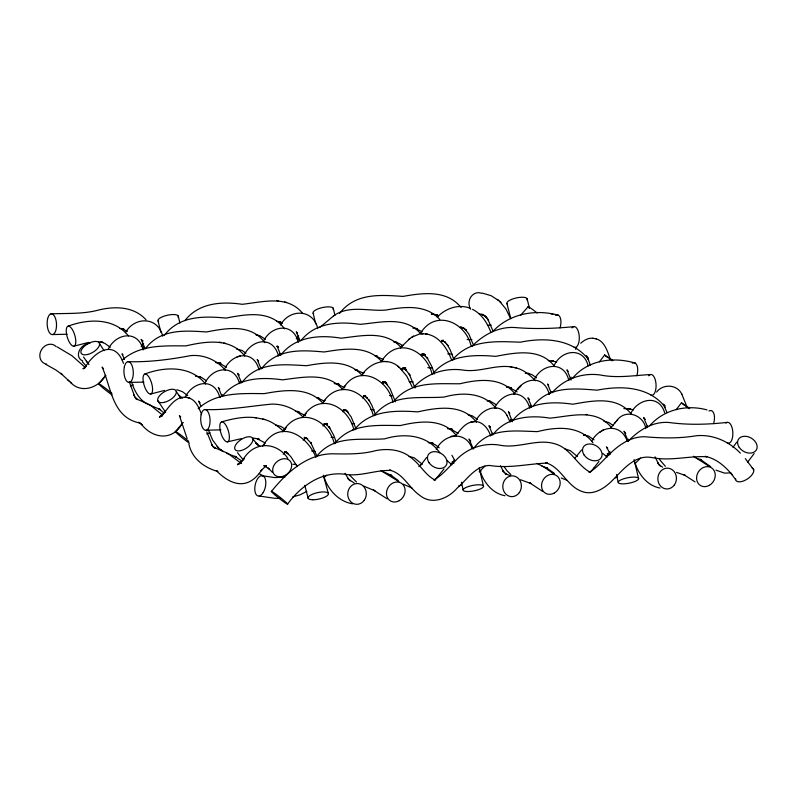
<?xml version="1.0" encoding="UTF-8"?>
<svg xmlns="http://www.w3.org/2000/svg" width="797" height="797" viewBox="0 0 797 797"><rect width="100%" height="100%" fill="white"/><g stroke="black" fill="none" stroke-linecap="round" stroke-linejoin="round"><path stroke-width="1.2" d="M426.644 457.448L420.946 464.9L422.101 463.605L418.863 466.574M444.019 468.955L434.793 480.312M736.757 442.106L732.981 447.376M754.131 453.603L747.596 462.19M581.621 449.897L574.816 458.255M598.995 461.413L591.025 471.545L592.181 470.24M141.208 346.416L143.59 343.338M296.275 338.735L298.646 335.667M612.953 360.453L604.674 354.954L599.374 361.848M689.734 408.293L681.445 402.804L676.155 409.698M185.103 397.245C193.143 381.205 214.154 377.111 219.803 397.245M205.397 382.43C212.978 366.769 234.906 364.189 239.479 383.616M224.435 369.141C232.485 352.623 254.153 349.684 259.025 369.947M243.912 355.303C251.922 339.313 272.225 335.487 278.253 354.944M240.086 382.899L241.322 381.335M514.015 394.256C522.234 377.748 543.654 373.464 549.282 394.286M534.398 379.362C541.91 363.701 563.977 360.374 568.719 380.079M530.154 407.377L531.629 405.543M630.676 413.573C637.839 398.749 659.079 393.758 664.648 412.766M108.292 349.066C116.023 333.016 138.389 329.579 143.111 349.923M263.408 341.315C271.219 325.156 293.615 322.058 298.267 342.411M456.053 435.122C460.507 429.812 464.99 423.008 472.372 421.882M475.689 421.065C481.288 408.991 499.689 401.369 507.111 415.596M494.459 408.154C502.887 391.247 524.247 387.501 529.776 408.203M554.333 365.036C561.815 349.714 583.394 346.775 588.196 365.873M510.558 421.334L512.102 419.391M569.118 379.85L571.25 377.19M610.771 427.949L615.543 422.161M220.082 397.364L222.313 394.585M436.208 449.349C444.029 434.026 465.289 429.932 472.153 448.482M454.489 459.809L450.843 464.272M626.91 441.07L628.365 439.247M105.563 375.377C98.679 387.91 80.945 394.067 70.345 382.211M549.113 394.266L551.315 391.526M591.663 441.269C599.344 426.495 619.677 422.31 626.781 439.964M609.954 451.71L606.298 456.243M575.424 349.235L576.61 347.771M490.394 435.959L492.596 433.229M646.098 427.561L647.582 425.737M259.314 369.31L260.808 367.467M278.083 356.219L280.305 353.499M175.509 431.516L183.29 422.41M528.212 306.676L520.461 315.423M125.408 332.718C134.444 316.279 158.085 316.419 162.708 336.234M280.474 325.037C289.52 308.608 313.141 308.748 317.794 328.543M181.905 423.974C171.983 441.648 152.018 438.33 141.089 423.835L142.394 424.99L138.598 422.261L140.182 423.097C112.218 417.688 111.57 388.368 102.136 367.068L103.331 368.622M98.728 383.666L105.772 375.347M271.488 491.331C286.422 472.87 306.466 454.4 331.582 453.802C346.396 454.001 361.32 454.549 375.795 450.614C388.438 448.103 402.754 449.727 412.507 458.893C420.617 465.249 425.688 475.45 435.082 480.053C432.592 479.625 433.409 479.933 435.032 479.296C442.903 474.633 448.532 467.082 455.236 461.015C466.394 448.492 483.301 442.255 499.878 445.184C518.419 448.98 536.839 438.171 555.16 443.879C570.602 448.273 576.968 465.318 590.418 472.392C587.499 472.053 589.272 472.123 590.726 471.356C597.122 467.411 601.924 461.463 607.334 456.352C617.127 446.131 629.54 436.686 644.355 436.726C661.749 438.25 679.114 438.619 696.419 435.72C712.926 434.206 729.026 441.408 740.393 453.174M287.498 504.212C301.276 485.273 323.094 470.091 347.532 474.643C362.386 476.068 376.612 469.782 391.347 470.469L389.474 470.11C403.093 473.079 408.991 488.023 419.86 495.425C431.825 505.378 448.113 498.683 457.099 488.153C466.922 479.834 475.261 465.657 489.667 465.458C509.094 468.686 528.162 463.794 547.4 463.057L545.517 462.698C560.789 466.833 566.358 485.224 580.874 491.052C593.167 496.451 605.322 487.933 613.491 479.306C623.862 468.825 635.488 454.24 652.245 457.617C670.516 461.343 688.708 455.745 706.959 456.741L705.076 456.382C716.174 458.434 725.061 466.295 732.054 474.723L730.879 473.169L735.661 479.724M286.213 427.71L282.885 431.486C298.327 405.912 327.447 418.276 334.272 443.242M303.109 416.901C318.77 391.646 347.781 405.304 353.958 429.912M322.665 403.033C338.077 378.177 366.919 390.889 373.285 415.416M361.589 375.507C369.26 362.884 387.631 355.851 399.257 367.437M244.241 458.385L240.913 462.13L244.241 458.385L243.105 459.67C253.436 441.249 276.25 441.159 287.837 458.355M304.962 414.789L306.108 413.494M324.249 401.24L325.385 399.945M344.354 386.774C359.108 364.319 387.232 378.944 392.562 400.722M362.994 373.913L364.129 372.617M381.773 360.852C397.623 336.125 426.056 350.052 432.203 374.321M401.628 346.575L409.887 338.546M519.823 387.242L520.979 385.937M517.691 389.673L518.817 388.398M616.46 421.145C624.748 408.363 643.548 414.46 645.869 428.567M593.406 468.855L594.532 467.58M341.863 389.584L345.5 385.479M381.365 361.32L382.919 359.567M400.383 347.96L402.774 345.28M614.417 423.446L617.625 419.83M282.606 431.785L284.021 430.201M262.552 446.121L264.046 444.457L262.91 445.742C279.139 418.923 306.556 433.937 315.951 457.408M420.746 332.977C435.351 309.087 465.318 321.978 470.977 345.48M484.865 466.145L479.166 471.834L481.099 471.057M656.618 392.064C663.004 383.536 677.33 384.303 681.883 394.276M634.85 463.744L640.519 458.086M280.484 355.432C294.92 336.503 319.358 334.531 341.046 338.197C361.161 336.005 385.618 329.848 401.04 347.512M242.059 460.825L237.496 464.751L240.684 463.047L238.074 463.744L239.847 463.465M283.204 454.21L286.422 451.54L284.738 452.198L286.282 451.68L284.429 451.57L288.345 453.931L287.04 452.776L290.865 456.721L297.281 466.653M492.576 435.042C506.294 417.18 529.268 414.729 549.93 418.146C570.861 416.243 596.425 407.845 611.688 427.999M512.282 421.065C526.757 402.067 551.195 401.08 572.744 404.209C592.31 400.871 616.788 395.551 631.124 413.892M222.353 396.368C236.819 377.639 261.187 376.861 282.546 379.85C302.77 377.34 327.408 371.671 342.74 389.564M339.452 313.53C355.273 292.758 380.079 294.85 402.983 296.404C422.838 292.927 446.709 289.62 461.104 307.512M300.997 340.648C315.253 322.277 339.094 321.39 360.154 324.319C380.607 322.646 405.115 315.562 420.696 333.714M320.015 327.288L333.863 315.672M474.016 447.944C489.926 427.122 514.842 431.117 537.527 431.615C556.396 426.724 579.967 425.16 593.028 442.863M164.242 335.447C179.375 315.552 203.683 316.01 226.089 318.073C246.044 314.287 270.532 309.605 284.569 328.832M241.889 382.55C258.039 361.41 283.314 364.438 306.556 365.713C325.355 362.246 348.279 359.308 362.316 375.666M533.442 405.703C549.103 385.668 574.946 388.478 597.202 390.171C620.993 385.439 648.808 386.276 665.246 407.147M303.159 440.054L306.287 437.543L304.603 438.211L306.168 437.663L304.334 437.663L307.702 438.748L306.128 437.922L311.488 443.66L310.661 442.405L316.449 455.007M649.685 425.777C663.762 409.469 686.685 404.288 707.059 409.917M437.284 317.126C445.423 308.429 458.554 303.717 470.031 308.22M627.996 441.498C638.586 430.161 652.992 421.155 669.091 422.5C688.439 425.15 707.925 424.562 727.302 422.37M261.675 368.503C277.286 348.369 301.545 349.983 324.12 351.985C343.457 348.897 367.018 344.752 381.703 361.579M552.152 392.712C564.824 377.977 584.689 371.641 603.618 375.576C619.219 377.987 634.91 375.417 650.521 374.53M145.642 348.339C160.635 328.723 184.685 330.536 206.513 331.95C226.428 328.165 250.886 323.482 264.863 342.65M185.053 320.404C198.911 302.75 221.775 301.296 242.188 304.295C262.691 302.133 287.558 294.482 302.83 313.59M324.02 477.652L326.621 475.241M334.601 443.76C351.148 422.729 376.921 425.478 400.483 425.518C419.461 421.055 442.973 417.977 456.512 435.74M432.243 374.431C447.844 355.054 473.079 354.336 495.724 356.369C515.35 352.613 539.987 347.751 554.323 366.122M362.396 397.942L365.434 395.461L363.93 396.498L365.564 395.651L363.801 396.139L365.494 396.069L363.811 395.979L365.554 396.288L363.85 395.84L367.556 398.221L366.271 397.085L369.649 401.1L368.802 399.825L371.88 405.354L375.477 414.649M373.952 415.685C392.672 392.742 418.246 398.898 444.198 397.055C461.941 391.985 483.799 392.313 496.053 408.383M572.605 378.177C587.907 359.845 613.371 356.538 635.239 363.093M392.921 402.326C410.286 380.727 435.57 383.945 459.929 383.765C478.509 379.292 501.502 376.742 514.882 393.748M452.547 359.935C469.373 339.253 496.541 341.325 520.331 342.202C544.162 337.31 571.937 338.655 588.435 359.317M342.909 411.76L345.699 409.658L344.015 410.325L345.768 409.887M316.539 456.432C334.202 434.405 360.344 440.572 384.732 438.848C404.009 432.831 427.421 434.773 439.795 452.746M354.914 429.085C370.525 410.086 395.551 410.365 417.797 411.87C437.533 407.506 462.31 403.521 476.387 422.231M471.954 346.297C483.281 334.84 498.394 326.401 514.982 327.537C534.568 329.211 554.194 328.583 573.74 326.68M413.782 387.242C426.604 373.195 445.772 367.228 464.422 370.266C480.442 372.249 495.943 364.299 511.873 367.018M492.695 331.602C509.313 313.57 535.454 308.897 558.468 315.243M322.875 426.016L326.451 423.406M266.278 465.518L260.749 470.967L261.884 469.682C248.534 490.275 231.688 486.09 216.356 470.688L217.94 471.515C204.311 467.709 191.938 458.703 188.869 443.979M382.331 383.666L384.214 382.112L385.728 382.939L384.034 382.152L382.52 382.43L384.423 382.092L382.729 383.138L384.214 382.112L385.868 383.257L384.543 382.082L387.531 384.732L386.256 383.606L390.112 388.797L395.392 401.778M580.734 343.218C584.042 340.249 588.565 337.529 593.187 338.307M401.818 369.838L405.085 367.746L401.638 368.692L405.822 368.025M441.249 341.664L443.381 340.309L441.697 340.977L443.401 340.458L441.638 340.737L443.391 340.618L441.717 340.528L443.53 340.807L441.827 340.349L445.742 342.7L444.447 341.564L447.934 345.619L447.087 344.334L450.245 349.983L453.951 359.626M198.184 408.751C216.256 392.034 241.411 393.479 264.166 393.628C284.011 390.042 308.369 386.366 323.303 403.671M421.543 355.671L423.934 354.017M412.069 337.051L419.521 333.993L422.968 333.794M599.493 432.492L600.958 431.476M601.954 430.788L603.468 429.742M408.423 339.562L413.593 336.005M122.22 360.164C139.854 344.414 164.052 345.858 186 345.888C205.746 341.246 230.602 337.599 244.779 356.07M264.793 466.544L266.288 465.617M306.865 491.36L300.23 494.738L292.619 496.999M352.214 430.3L352.762 429.981M333.405 315.941C348.887 304.763 368.104 311.408 385.509 310.113C403.92 306.885 425.817 303.916 439.814 319.497M615.394 477.871L617.545 476.885M84.641 368.144L82.938 368.812L86.156 366.241L85 367.547C94.574 351.387 114.748 338.436 123.485 363.432M423.327 354.436L421.653 355.093L424.402 354.217L420.955 354.406L425.439 354.655L422.061 354.107L424.911 355.243L423.337 354.416L427.67 358.511L426.793 357.195L431.795 366.461L434.495 373.913M206.712 433.937L210.109 432.641M264.604 466.285L266.019 465.767M130.359 385.887L133.318 384.871M237.038 356.897L240.345 355.821M458.494 486.05L461.403 485.124M68.114 326.162C88.098 318.7 113.841 317.664 128.476 335.945M73.942 346.167A10.421 3.885 73.2 0 0 72.856 330.416A10.421 3.885 73.2 0 0 66.281 331.921A10.421 3.885 73.2 0 0 73.942 346.167L88.706 342.401M144.885 374.012C164.969 366.391 191.021 365.564 205.576 384.084M150.723 394.017A10.421 3.885 73.2 0 0 149.637 378.256A10.421 3.885 73.2 0 0 143.061 379.77A10.421 3.885 73.2 0 0 150.723 394.017L164.6 390.41M227.504 441.867A10.421 3.885 73.2 0 0 226.418 426.106A10.421 3.885 73.2 0 0 219.842 427.62A10.421 3.885 73.2 0 0 227.504 441.867L241.182 438.669M221.666 421.862C232.883 418.644 244.729 416.114 256.405 417.837M324.758 424.074L327.338 423.556L323.891 423.755L326.531 424.134L324.827 423.675L327.487 424.921L325.923 424.094L329.878 428.019L329.002 426.714L333.714 435.272L336.394 442.455M162 415.795L160.227 416.074L162.588 415.516L159.4 417.229L163.943 413.155L162.807 414.45C169.123 407.078 176.097 394.804 187.604 397.603M473.109 421.772C481.239 420.208 487.674 427.63 490.175 434.574M451.062 436.308L452.816 436.029M453.772 435.869L455.545 435.59M730.779 472.88L724.632 473.139L715.965 470.16M470.619 422.161L474.882 421.493M284.888 477.214L274.706 477.582L261.436 475.61M264.255 466.046L265.68 465.896L263.837 465.568L269.496 469.194L268.2 468.048L272.225 472.153M50.968 313.849C66.221 313.201 81.692 314.167 96.666 310.531C113.373 306.028 133.547 305.839 146.03 319.786M52.702 334.561L67.137 334.242M127.749 361.689C148.929 362.266 169.831 359.586 190.553 355.631C203.803 354.376 217.033 360.015 225.402 370.356M129.483 382.411L143.918 382.092M204.53 409.538C227.195 410.405 249.421 406.201 271.827 404.099C283.244 403.93 294.432 408.433 302.521 416.512M206.254 430.26L220.899 429.832M471.904 339.652L467.142 339.492M487.485 325.246L491.211 325.206M525.253 373.394L529.547 373.634L527.664 373.275L532.007 374.66L536.52 377.838M586.034 414.51L587 414.51M583.444 435.182L585.466 435.182L583.623 434.823M623.852 408.592L630.178 408.891L628.305 408.532L633.495 409.917M280.584 498.354L274.606 498.294L259.155 496.013M431.326 314.187L437.653 315.014L431.735 313.859M548.216 360.662L553.327 361.021L551.434 360.662L556.665 362.087M460.058 327.298L462.031 327.328L460.357 327.248L464.392 328.513L462.808 327.687L466.355 330.287L465.069 329.151L468.855 334.102L473.039 344.145M452.278 354.167L447.784 353.818M351.487 423.536L354.565 423.615M413.165 381.932L409.17 381.673M236.619 349.056L242.019 350.421L245.974 353.201M425.588 333.943C439.097 335.447 447.416 348.717 451.74 360.354M383.018 361.37L384.702 361.449M385.549 361.489L387.222 361.579M404.049 368.304L402.375 368.214L405.683 369.3L404.109 368.473L406.58 370.356L405.284 369.22L409.997 375.267L409.21 374.072L414.998 387.95M344.872 409.957L343.198 409.867L346.914 410.913L345.34 410.096L348.07 412.208L346.785 411.073L351.148 416.891L356.03 428.856M421.284 333.704L427.252 334.033M447.436 428.716L452.427 429.314L450.494 428.945L458.126 433.369M292.888 464.272L296.494 464.492M215.718 362.615L220.799 363.243L218.866 362.874L226.567 367.287M506.374 387.103L511.345 387.74L509.403 387.362L517.153 391.905M195.484 376.264L200.625 376.901L198.702 376.523L202.059 377.798L206.353 380.717M334.202 383.626L339.133 384.244L337.201 383.875L344.732 387.86M393.818 342.132L396.876 342.371L394.973 342.013L399.546 343.656L402.624 345.709M603.917 421.344L608.858 422.53L613.341 425.648M409.04 456.512L414.061 457.727L422.061 464.033M487.156 400.971L490.324 401.289L488.431 400.921L491.032 401.618L496.172 404.677M370.615 409.489L374.152 409.847M427.85 367.636L432.602 368.154M311.617 450.982L315.164 451.361M468.238 414.878L472.073 415.745L477.513 419.371M354.904 369.798L357.395 370.077L355.502 369.718L362.774 372.857M565.083 448.98L570.194 450.584L577.486 456.571M275.573 424.96L280.982 426.475L285.495 429.364M428.248 442.614L433.16 443.281L431.217 442.913L435.471 444.905L439.187 447.794M412.886 328.065L417.339 328.683L415.406 328.304L422.071 331.781M375.018 355.95L377.439 356.289L375.536 355.92L382.789 359.298M98.3 341.694L102.843 342.341L100.92 341.973L104.885 343.427L110.315 347.283M295.797 411.282L299.054 411.75L297.132 411.382L305.52 415.675M119.68 328.444L123.943 329.071L122.011 328.703L127.45 331.373M331.094 437.164L333.425 437.513M316.509 397.603L318.9 397.962L316.997 397.603L324.399 401.2M389.494 395.511L391.825 395.89M176.854 389.693L182.423 391.686L187.684 395.611M595.847 338.785C604.375 340.837 607.444 351.138 609.934 358.212M592.759 338.227L596.266 338.864M276.579 321.241L280.823 322.028L278.85 321.649L282.357 323.363M217.591 362.635L220.799 363.243M550.936 313.809L552.819 314.167M514.364 367.517C522.782 369.021 529.656 374.739 535.405 380.757M255.986 334.84L257.839 335.198M507.121 386.924L508.984 387.272M219.324 342.162L221.187 342.521M223.698 342.989L225.631 343.358M216.525 362.436L218.378 362.794M253.127 437.991L259.294 439.187L257.341 438.808L265.461 443.122M276.728 300.539L278.561 300.897M284.609 302.043L286.581 302.422M262.731 419.083C270.89 420.726 277.884 425.887 283.782 431.556M510.01 366.66L516.307 367.885M254.552 417.489L264.684 419.461M482.155 293.067L491.131 295.697L498.753 300.599M478.957 313.659L483.301 315.004L481.707 314.167L485.323 316.379L483.998 315.213L486.947 317.824L485.672 316.698L488.571 320.324L487.744 319.089L492.974 330.994M257.013 335.089L260.081 335.816L265.491 339.333M352.613 503.824C338.795 501.582 328.364 490.125 324.07 477.244M584.829 435.122L588.425 436.019L594.064 439.884M188.441 397.833C195.404 399.606 198.762 407.038 201.043 413.195M659.996 488.033C647.154 485.722 638.487 474.205 634.83 462.35M185.88 397.155L190.114 398.271M504.979 495.724C492.237 493.443 483.56 482.115 479.884 470.36M411.91 488.013L403.352 484.207M510.17 475.64L505.049 473.657L506.623 474.484L502.807 470.718L503.654 471.993L500.496 465.787M676.514 472.362L685.44 475.5L683.846 474.663L695.074 481.916M566.826 480.232L561.277 478.011M142.205 340.628L143.151 340.927M520.561 479.754L531.071 483.55L529.487 482.713L542.448 491.281M604.674 354.954L605.63 355.96M681.445 402.804L684.543 405.474M696.279 458.136L701.699 460.108L700.095 459.271L710.735 466.743M541.96 466.056L547.629 468.297L546.045 467.46L554.294 473.368M226.687 453.373L236.51 457.099L234.916 456.263L241.222 460.676M363.761 486.11L374.979 490.813L373.394 489.986L387.222 498.872M381.952 471.157L391.785 475.56L390.201 474.723L398.131 480.412M537.058 463.376L543.614 466.853L554.184 474.056M148.929 404.786L160.267 409.509L158.693 408.682L163.684 412.677M662.626 467.181L659.039 464.8L660.334 465.936L657.764 462.888L658.601 464.153L655.044 456.82M435.69 314.626L438.549 316.001M380.956 470.628L398.918 481.627M568.201 371.442L566.946 369.818L571.08 380.059M472.511 309.356C481.717 313.888 487.425 323.134 490.922 332.439M693.41 456.263L709.3 466.404M257.282 443.869L255.707 443.042L259.912 446.041M147.893 404.298C139.575 400.243 134.832 391.616 131.923 383.218M354.147 482.952L349.036 479.645L350.331 480.79L347.791 478.09L348.678 479.435L345.061 473.298M57.374 347.014L72.029 355.791L85.508 367.676M45.987 364.448L55.69 369.878L62.056 374.46L60.751 373.315L71.67 383.377M220.46 449.508L223.449 451.61M259.304 473.657L263.359 476.068M241.491 463.605L227.773 453.264L213.915 447.436L215.509 448.273L212.978 446.579L214.283 447.725L211.623 444.686L212.46 445.941L206.792 431.825M665.116 405.723L663.363 404.139L667.009 412.667M548.685 385.34L547.579 384.005L551.036 392.433M239.339 375.128L237.536 373.335L241.441 382.48M490.553 427.331L488.94 425.698L492.157 433.379M606.726 447.456L607.693 448.093L606.397 446.948L610.402 454.17M122.927 354.715L122.051 353.788L124.471 359.447M178.428 394.894L182.623 398.261M688.12 408.104L688.957 408.712M611.339 360.254L612.186 360.862M278.014 347.044L278.432 347.343L277.167 346.237L280.614 354.954M587.937 357.614L586.333 355.701L588.405 359.696M607.055 457.04L602.831 453.433M509.841 413.274L508.426 411.73L512.411 421.723M685.828 406.43L686.546 406.958M609.047 358.58L609.765 359.108M296.633 332.419L297.45 333.026L296.255 331.811L299.811 340.01M141.567 340.09L142.374 340.698L141.119 339.402L144.715 347.681M258.567 360.981L257.192 359.497L261.107 368.951M607.175 357.166L607.772 357.624M606.089 356.329L606.607 356.737M451.879 464.82L446.619 460.118M451.929 455.266L454.898 460.746M161.851 414.56L149.936 404.796L135.968 398.759L137.532 399.576L135.012 397.504L136.267 398.61L133.796 395.023L134.554 396.159L129.263 381.703M625.755 433.339L623.991 431.237L628.175 440.99M356.488 482.006L349.863 475.43M470.708 441.04L469.005 439.027L472.9 448.034M645.321 419.461L643.617 417.469L647.682 427.112M208.406 429.912L212.66 440.153L218.318 447.615M180.74 416.891L179.405 415.616L187.106 438.549M499.699 301.445L505.956 309.027L510.648 318.73M665.336 466.315L659.368 459.291M529.387 399.367L527.923 397.763L531.669 406.918M400.293 368.353L406.749 376.144L412.208 387.033M510.937 474.584L507.131 470.917L503.963 466.444M219.763 389.006L218.328 387.491L221.785 395.95M200.077 402.784L198.573 401.1L200.884 405.982M217.063 446.519L221.815 450.694M67.606 379.79L68.891 380.936M397.932 366.271L401.568 369.479M497.428 299.433L500.974 302.571M587.22 357.026L587.788 357.594M626.85 439.595L628.295 440.98M452.268 461.583L453.971 463.236M86.335 366.102L82.4 361.908M530.174 405.444L531.599 406.849M471.814 447.645L473.239 449.07M240.096 381.374L241.501 382.789M300.011 340.847L296.763 337.45M510.618 419.411L512.242 421.085M607.284 453.513L608.938 455.226M141.846 345.529L145.104 348.937M745.295 458.644L753.713 469.712M258.856 446.41L252.808 438.818M243.205 459.819L237.496 452.746M165.696 412.398L157.726 400.582M83.536 356.976L87.501 362.675M86.355 361.151L88.965 364.618M104.098 350.69L99.495 343.527M176.276 391.377L180.879 398.54M506.932 415.257L510.18 422.111M681.714 393.947L687.094 407.157M588.206 359.148L590.318 365.126M323.333 475.171L328.314 493.293M304.783 485.373L308.2 498.404M510.708 318.312L506.972 303.707M634.123 459.58L638.626 478.778A10.421 2.799 -10.9 0 1 622.885 483.859A10.421 2.799 -10.9 0 1 623.643 478.798A10.421 2.799 -10.9 0 1 638.626 478.778M479.196 467.789L483.56 486.469A10.421 2.799 -10.9 0 1 467.829 491.54A10.421 2.799 -10.9 0 1 468.586 486.479A10.421 2.799 -10.9 0 1 483.56 486.469M179.913 323.084L178.189 315.891M160.855 332.249L158.075 320.992M529.417 308.17L527.076 298.596M334.989 315.423L333.246 308.2M315.742 323.901L313.141 313.311M616.519 474.504L618.143 482.175M461.463 482.225L463.087 489.866M529.009 307.901A10.421 0.687 38.2 0 1 529.427 307.323A10.421 0.687 38.2 0 1 537.198 313.002M555.449 315.273A10.421 5.19 -77.9 0 1 560.291 317.794A10.421 5.19 -77.9 0 1 560.022 327.946M571.977 327.936A10.421 4.672 87.2 0 1 579.16 335.398A10.421 4.672 87.2 0 1 574.129 347.263M111.998 394.884A10.421 0.687 38.2 0 1 100.781 386.067A10.421 0.687 38.2 0 1 100.731 384.821A10.421 0.687 38.2 0 1 111.939 393.489M632.23 363.123A10.421 5.19 -77.9 0 1 637.072 365.644A10.421 5.19 -77.9 0 1 636.803 375.795M648.758 375.785A10.421 4.672 87.2 0 1 655.941 383.247A10.421 4.672 87.2 0 1 650.91 395.113M189.357 443.132A10.421 0.687 38.2 0 1 177.94 434.245A10.421 0.687 38.2 0 1 177.342 432.552A10.421 0.687 38.2 0 1 188.72 441.339M709.001 410.973A10.421 5.19 -77.9 0 1 713.843 413.484A10.421 5.19 -77.9 0 1 713.574 423.645M725.957 423.157A10.421 4.672 87.2 0 1 732.812 432.094A10.421 4.672 87.2 0 1 727.272 442.743M752.119 467.969A10.421 5.051 -33.4 0 1 747.247 479.077A10.421 5.051 -33.4 0 1 735.561 478.598M507.53 304.255A10.421 3.288 -12.4 0 1 516.297 297.948A10.421 3.288 -12.4 0 1 526.956 299.961M470.658 309.256A10.421 9.295 -84.6 0 1 470.868 296.932A10.421 9.295 -84.6 0 1 481.438 293.216M313.699 313.859A10.421 3.288 -12.4 0 1 322.466 307.552A10.421 3.288 -12.4 0 1 333.126 309.565M158.633 321.54A10.421 3.288 -12.4 0 1 167.4 315.233A10.421 3.288 -12.4 0 1 178.06 317.246M82.719 360.902A10.421 8 -39.7 0 1 79.132 351.078A10.421 8 -39.7 0 1 89.872 343.248M46.605 364.149A10.421 8.897 -58.1 0 1 41.305 350.032A10.421 8.897 -58.1 0 1 56.298 346.755M385.718 382.261L382.401 382.092L385.718 382.261M385.728 382.61L384.054 382.171L385.728 382.61M305.988 437.822L304.285 437.374L306.028 437.902M490.175 427.082L489.448 426.525L490.145 427.102M277.974 347.382L277.167 346.237L277.974 347.382M47.581 318.989A10.421 4.672 87.2 0 0 52.243 334.61A10.421 4.672 87.2 0 0 55.68 319.009A10.421 4.672 87.2 0 0 47.581 318.989M87.56 354.496A10.421 4.941 -29.9 0 0 99.326 343.069A10.421 4.941 -29.9 0 0 83.775 346.815A10.421 4.941 -29.9 0 0 87.56 354.496M124.362 366.839A10.421 4.672 87.2 0 0 129.024 382.46A10.421 4.672 87.2 0 0 132.461 366.859A10.421 4.672 87.2 0 0 124.362 366.839M164.341 402.346A10.421 4.941 -29.9 0 0 176.107 390.919A10.421 4.941 -29.9 0 0 160.556 394.664A10.421 4.941 -29.9 0 0 164.341 402.346M201.143 414.689A10.421 4.672 87.2 0 0 205.805 430.31A10.421 4.672 87.2 0 0 209.232 414.699A10.421 4.672 87.2 0 0 201.143 414.689M241.312 450.504A10.421 5.051 -33.4 0 0 252.629 438.35A10.421 5.051 -33.4 0 0 237.406 442.624A10.421 5.051 -33.4 0 0 241.312 450.504M263.199 492.546A10.421 5.19 -77.9 0 0 262.92 475.749A10.421 5.19 -77.9 0 0 254.771 489.119A10.421 5.19 -77.9 0 0 263.199 492.546M274.576 494.628A10.421 0.687 38.2 0 0 287.637 504.232A10.421 0.687 38.2 0 0 276.27 494.439A10.421 0.687 38.2 0 0 274.576 494.628M739.227 447.406A10.421 7.651 30 0 0 756.164 450.255A10.421 7.651 30 0 0 746.689 436.427A10.421 7.651 30 0 0 739.227 447.406M709.39 485.323A10.421 8.897 -58.1 0 0 711.701 467.969A10.421 8.897 -58.1 0 0 696.668 476.616A10.421 8.897 -58.1 0 0 709.39 485.323M674.382 484.945A10.421 9.295 -84.6 0 0 668.613 468.247A10.421 9.295 -84.6 0 0 658.461 482.494A10.421 9.295 -84.6 0 0 674.382 484.945M584.171 455.087A10.421 7.651 30 0 0 601.107 457.946A10.421 7.651 30 0 0 591.623 444.108A10.421 7.651 30 0 0 584.171 455.087M554.323 493.004A10.421 8.897 -58.1 0 0 556.635 475.66A10.421 8.897 -58.1 0 0 541.601 484.307A10.421 8.897 -58.1 0 0 554.323 493.004M519.315 492.626A10.421 9.295 -84.6 0 0 513.547 475.929A10.421 9.295 -84.6 0 0 503.395 490.175A10.421 9.295 -84.6 0 0 519.315 492.626M429.105 462.778A10.421 7.651 30 0 0 446.041 465.627A10.421 7.651 30 0 0 436.567 451.799A10.421 7.651 30 0 0 429.105 462.778M399.257 500.685A10.421 8.897 -58.1 0 0 401.568 483.341A10.421 8.897 -58.1 0 0 386.535 491.988A10.421 8.897 -58.1 0 0 399.257 500.685M364.249 500.307A10.421 9.295 -84.6 0 0 358.491 483.61A10.421 9.295 -84.6 0 0 348.339 497.856A10.421 9.295 -84.6 0 0 364.249 500.307M312.872 499.769A10.421 3.288 -12.4 0 0 328.454 493.941A10.421 3.288 -12.4 0 0 313.45 493.831A10.421 3.288 -12.4 0 0 312.872 499.769M280.863 476.755A10.421 8 -39.7 0 0 290.985 462.32A10.421 8 -39.7 0 0 274.676 464.183A10.421 8 -39.7 0 0 280.863 476.755"/></g></svg>
